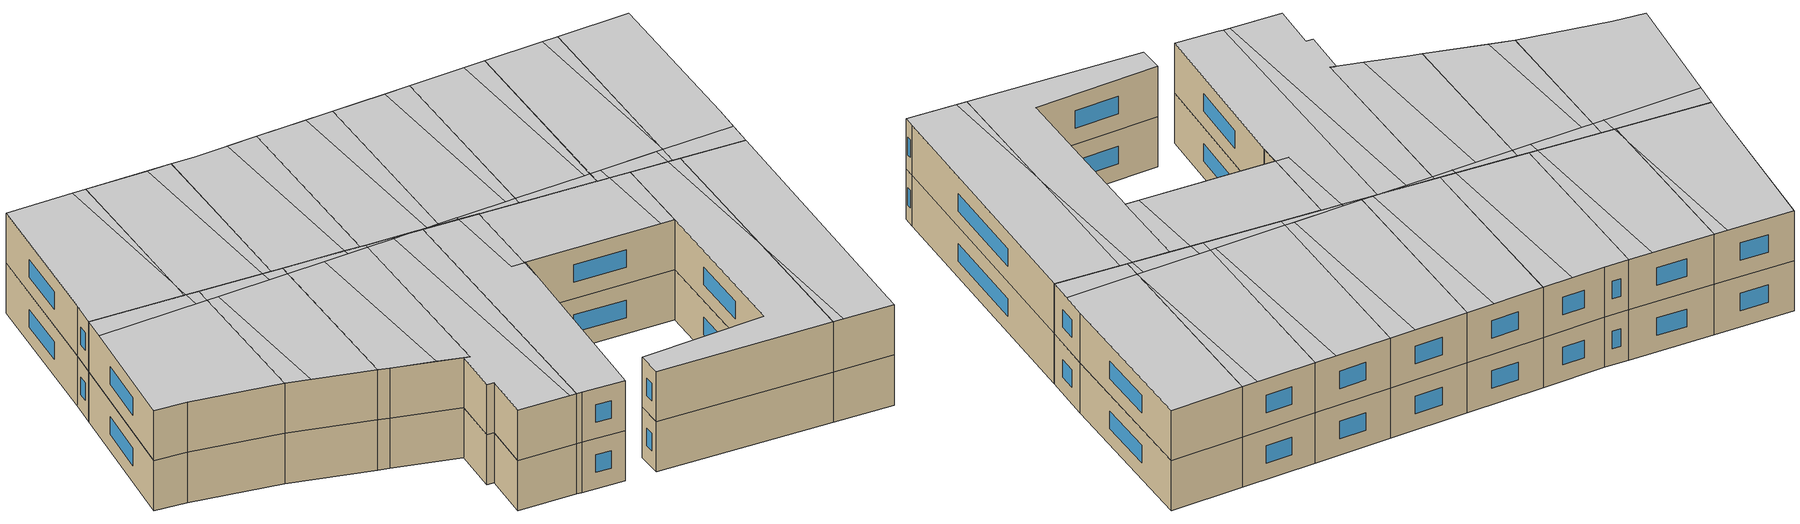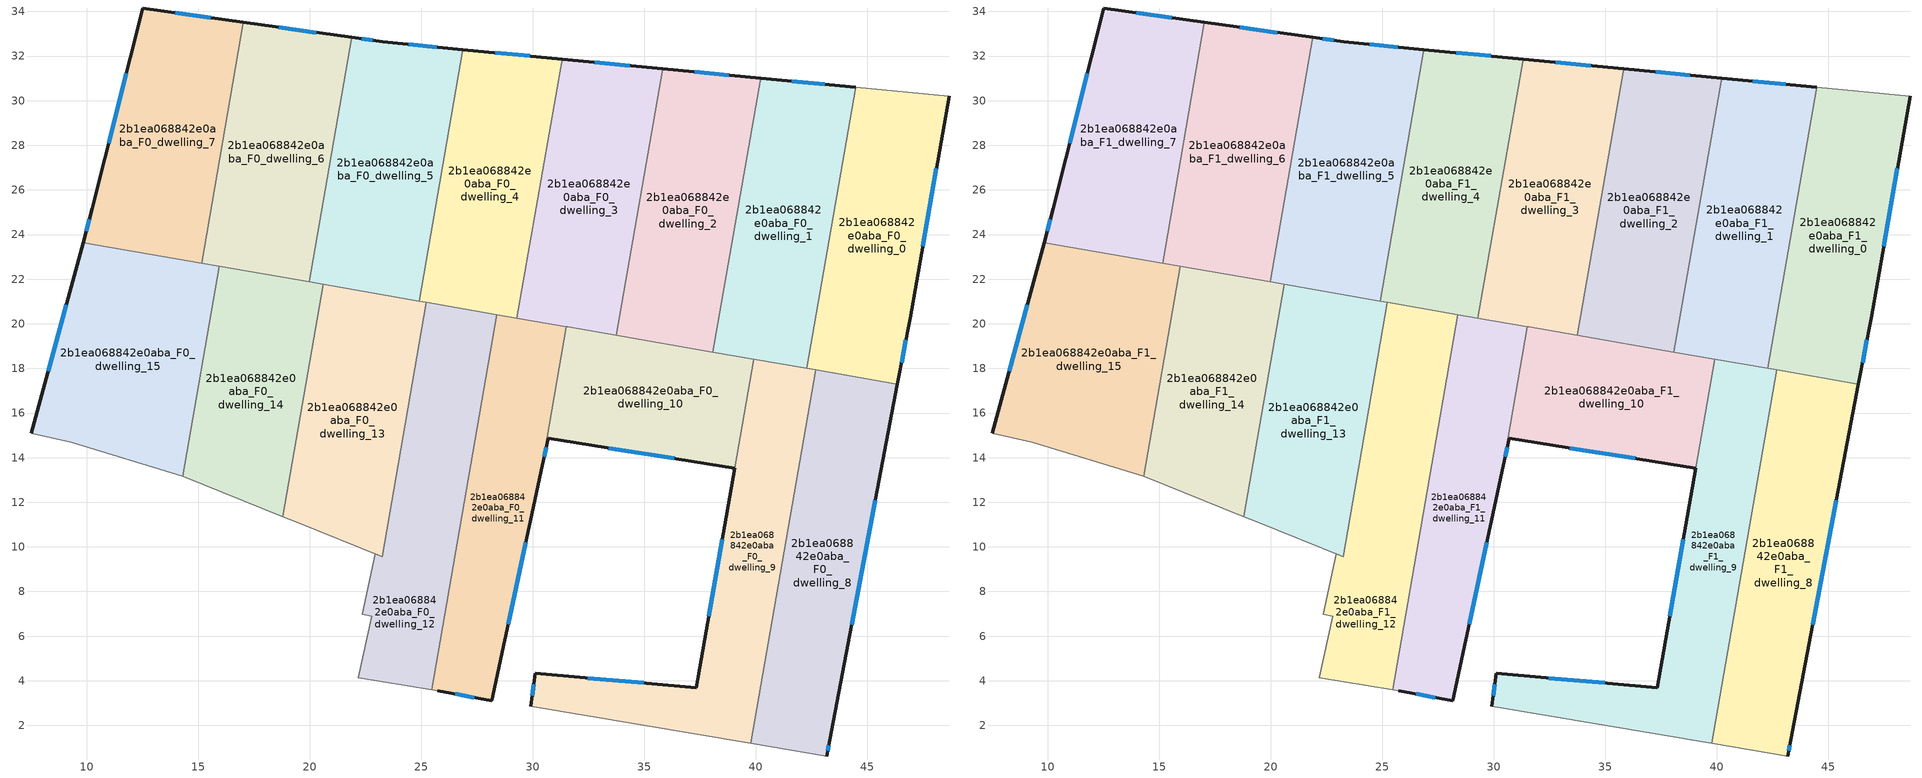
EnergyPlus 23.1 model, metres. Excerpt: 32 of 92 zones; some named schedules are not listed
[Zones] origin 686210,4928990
2b1ea068842e0aba_F0_dwelling_0
 floor ground (EU_floor_Construction): 48.66,30.2 46.91,20.24 46.35,17.29 42.29,18 44.48,30.6 z0
 wall outside (EU_wall_Construction): 46.35,17.29 46.91,20.24 48.66,30.2 z0:3
 wall to 2b1ea068842e0aba_F0_dwelling_1 (EU_wall_Construction): 44.48,30.6 42.29,18 z0:3
 wall adiabatic (EU_wall_Construction): 48.66,30.2 44.48,30.6 z0:3
 wall to 2b1ea068842e0aba_F0_dwelling_8 (EU_wall_Construction): 42.68,17.93 46.35,17.29 z0:3
 wall to 2b1ea068842e0aba_F0_dwelling_9 (EU_wall_Construction): 42.29,18 42.68,17.93 z0:3
 window (EU_Window_Construction): 47.48,23.48 48.09,26.96 / 46.53,18.25 46.73,19.28 z0.98:2.02
2b1ea068842e0aba_F0_dwelling_1
 floor ground (EU_floor_Construction): 44.48,30.6 42.29,18 38.07,18.73 40.21,31.01 z0
 wall outside (EU_wall_Construction): 44.48,30.6 40.21,31.01 z0:3
 wall to 2b1ea068842e0aba_F0_dwelling_2 (EU_wall_Construction): 40.21,31.01 38.07,18.73 z0:3
 wall to 2b1ea068842e0aba_F0_dwelling_9 (EU_wall_Construction): 39.91,18.41 42.29,18 z0:3
 wall to 2b1ea068842e0aba_F0_dwelling_10 (EU_wall_Construction): 38.07,18.73 39.91,18.41 z0:3
 window (EU_Window_Construction): 43.09,30.74 41.6,30.88 z0.98:2.02
2b1ea068842e0aba_F0_dwelling_10
 floor ground (EU_floor_Construction): 39.91,18.41 39.06,13.53 30.69,14.86 30.43,13.64 31.51,19.87 31.56,19.86 z0
 wall outside (EU_wall_Construction): 30.43,13.64 30.69,14.86 39.06,13.53 z0:3
 wall to 2b1ea068842e0aba_F0_dwelling_9 (EU_wall_Construction): 39.06,13.53 39.91,18.41 z0:3
 wall to 2b1ea068842e0aba_F0_dwelling_11 (EU_wall_Construction): 31.51,19.87 30.43,13.64 z0:3
 wall to 2b1ea068842e0aba_F0_dwelling_2 (EU_wall_Construction): 38.07,18.73 33.75,19.48 z0:3
 wall to 2b1ea068842e0aba_F0_dwelling_3 (EU_wall_Construction): 33.75,19.48 31.56,19.86 31.51,19.87 z0:3
 window (EU_Window_Construction): 33.41,14.43 36.34,13.97 / 30.51,14.04 30.6,14.46 z0.98:2.02
2b1ea068842e0aba_F0_dwelling_11
 floor ground (EU_floor_Construction): 31.51,19.87 30.43,13.64 28.16,3.09 25.75,3.55 25.47,3.6 28.4,20.41 z0
 wall outside (EU_wall_Construction): 25.75,3.55 28.16,3.09 30.43,13.64 z0:3
 wall adiabatic (EU_wall_Construction): 25.47,3.6 25.75,3.55 z0:3
 wall to 2b1ea068842e0aba_F0_dwelling_12 (EU_wall_Construction): 28.4,20.41 25.47,3.6 z0:3
 wall to 2b1ea068842e0aba_F0_dwelling_3 (EU_wall_Construction): 31.51,19.87 29.29,20.26 z0:3
 wall to 2b1ea068842e0aba_F0_dwelling_4 (EU_wall_Construction): 29.29,20.26 28.4,20.41 z0:3
 window (EU_Window_Construction): 28.9,6.52 29.69,10.21 / 26.53,3.41 27.38,3.24 z0.98:2.02
2b1ea068842e0aba_F0_dwelling_12
 floor ground (EU_floor_Construction): 28.4,20.41 25.47,3.6 22.18,4.13 22.78,6.89 22.35,6.99 22.94,9.68 23.24,9.56 25.23,20.96 z0
 wall adiabatic (EU_wall_Construction): 23.24,9.56 22.94,9.68 22.35,6.99 22.78,6.89 22.18,4.13 25.47,3.6 z0:3
 wall to 2b1ea068842e0aba_F0_dwelling_13 (EU_wall_Construction): 25.23,20.96 23.25,9.57 z0:3
 wall to 2b1ea068842e0aba_F0_dwelling_4 (EU_wall_Construction): 28.4,20.41 25.23,20.96 z0:3
2b1ea068842e0aba_F0_dwelling_13
 floor ground (EU_floor_Construction): 25.23,20.96 23.24,9.56 19.37,11.12 18.8,11.36 20.61,21.77 z0
 wall adiabatic (EU_wall_Construction): 18.8,11.36 19.37,11.12 23.24,9.56 z0:3
 wall to 2b1ea068842e0aba_F0_dwelling_14 (EU_wall_Construction): 20.61,21.77 18.8,11.36 z0:3
 wall to 2b1ea068842e0aba_F0_dwelling_5 (EU_wall_Construction): 24.91,21.02 20.61,21.77 z0:3
 wall to 2b1ea068842e0aba_F0_dwelling_4 (EU_wall_Construction): 25.23,20.96 24.91,21.02 z0:3
2b1ea068842e0aba_F0_dwelling_14
 floor ground (EU_floor_Construction): 20.61,21.77 18.8,11.36 14.31,13.16 15.95,22.58 z0
 wall adiabatic (EU_wall_Construction): 14.31,13.16 18.8,11.36 z0:3
 wall to 2b1ea068842e0aba_F0_dwelling_15 (EU_wall_Construction): 15.95,22.58 14.31,13.16 z0:3
 wall to 2b1ea068842e0aba_F0_dwelling_6 (EU_wall_Construction): 19.98,21.88 15.95,22.58 z0:3
 wall to 2b1ea068842e0aba_F0_dwelling_5 (EU_wall_Construction): 20.61,21.77 19.98,21.88 z0:3
2b1ea068842e0aba_F0_dwelling_15
 floor ground (EU_floor_Construction): 15.95,22.58 14.31,13.16 9.32,14.7 7.53,15.08 9.84,23.64 z0
 wall outside (EU_wall_Construction): 9.84,23.64 7.53,15.08 z0:3
 wall adiabatic (EU_wall_Construction): 7.53,15.08 9.32,14.7 14.31,13.16 z0:3
 wall to 2b1ea068842e0aba_F0_dwelling_7 (EU_wall_Construction): 15.15,22.72 9.84,23.64 z0:3
 wall to 2b1ea068842e0aba_F0_dwelling_6 (EU_wall_Construction): 15.95,22.58 15.15,22.72 z0:3
 window (EU_Window_Construction): 9.09,20.86 8.28,17.87 z0.98:2.02
2b1ea068842e0aba_F0_dwelling_2
 floor ground (EU_floor_Construction): 40.21,31.01 38.07,18.73 33.75,19.48 35.82,31.43 z0
 wall outside (EU_wall_Construction): 40.21,31.01 35.82,31.43 z0:3
 wall to 2b1ea068842e0aba_F0_dwelling_3 (EU_wall_Construction): 35.82,31.43 33.75,19.48 z0:3
 window (EU_Window_Construction): 38.78,31.15 37.25,31.3 z0.98:2.02
2b1ea068842e0aba_F0_dwelling_3
 floor ground (EU_floor_Construction): 35.82,31.43 33.75,19.48 29.29,20.26 31.31,31.87 z0
 wall outside (EU_wall_Construction): 35.82,31.43 31.31,31.87 z0:3
 wall to 2b1ea068842e0aba_F0_dwelling_4 (EU_wall_Construction): 31.31,31.87 29.29,20.26 z0:3
 window (EU_Window_Construction): 34.36,31.57 32.78,31.72 z0.98:2.02
2b1ea068842e0aba_F0_dwelling_4
 floor ground (EU_floor_Construction): 31.31,31.87 29.29,20.26 24.91,21.02 26.87,32.29 z0
 wall outside (EU_wall_Construction): 31.31,31.87 26.87,32.29 z0:3
 wall to 2b1ea068842e0aba_F0_dwelling_5 (EU_wall_Construction): 26.87,32.29 24.91,21.02 z0:3
 window (EU_Window_Construction): 29.87,32 28.32,32.15 z0.98:2.02
2b1ea068842e0aba_F0_dwelling_5
 floor ground (EU_floor_Construction): 26.87,32.29 24.91,21.02 19.97,21.88 21.88,32.83 23.28,32.63 z0
 wall outside (EU_wall_Construction): 26.87,32.29 23.28,32.63 21.88,32.83 z0:3
 wall to 2b1ea068842e0aba_F0_dwelling_6 (EU_wall_Construction): 21.88,32.83 19.97,21.88 z0:3
 window (EU_Window_Construction): 22.82,32.7 22.34,32.77 / 25.7,32.4 24.45,32.52 z0.98:2.02
2b1ea068842e0aba_F0_dwelling_6
 floor ground (EU_floor_Construction): 21.88,32.83 19.97,21.88 15.15,22.72 17.03,33.52 z0
 wall outside (EU_wall_Construction): 21.88,32.83 17.03,33.52 z0:3
 wall to 2b1ea068842e0aba_F0_dwelling_7 (EU_wall_Construction): 17.03,33.52 15.15,22.72 z0:3
 window (EU_Window_Construction): 20.3,33.05 18.61,33.29 z0.98:2.02
2b1ea068842e0aba_F0_dwelling_7
 floor ground (EU_floor_Construction): 17.03,33.52 15.15,22.72 9.84,23.64 10.26,25.17 12.51,34.15 z0
 wall outside (EU_wall_Construction): 17.03,33.52 12.51,34.15 10.26,25.17 9.84,23.64 z0:3
 window (EU_Window_Construction): 10.13,24.67 9.98,24.14 / 11.78,31.23 10.99,28.09 / 15.56,33.72 13.98,33.95 z0.98:2.02
2b1ea068842e0aba_F0_dwelling_8
 floor ground (EU_floor_Construction): 46.35,17.29 43.31,1.32 43.17,0.63 39.78,1.2 42.69,17.93 z0
 wall outside (EU_wall_Construction): 43.17,0.63 43.31,1.32 46.35,17.29 z0:3
 wall to 2b1ea068842e0aba_F0_dwelling_9 (EU_wall_Construction): 42.69,17.93 39.78,1.2 z0:3
 wall adiabatic (EU_wall_Construction): 39.78,1.2 43.17,0.63 z0:3
 window (EU_Window_Construction): 44.3,6.52 45.36,12.1 / 43.22,0.85 43.27,1.1 z0.98:2.02
2b1ea068842e0aba_F0_dwelling_9
 floor ground (EU_floor_Construction): 42.69,17.93 39.78,1.2 29.91,2.85 30.12,4.32 37.33,3.69 39.06,13.53 39.91,18.41 z0
 wall outside (EU_wall_Construction): 39.06,13.53 37.33,3.69 30.12,4.32 29.91,2.85 z0:3
 wall adiabatic (EU_wall_Construction): 29.91,2.85 39.78,1.2 z0:3
 window (EU_Window_Construction): 30.05,3.84 29.98,3.33 / 34.99,3.9 32.46,4.12 / 38.5,10.33 37.89,6.89 z0.98:2.02
2b1ea068842e0aba_F1_dwelling_0
 floor to 2b1ea068842e0aba_F0_dwelling_0 (EU_floor_Construction): 48.66,30.2 46.91,20.24 46.35,17.29 42.29,18 44.48,30.6 z3
 wall outside (EU_wall_Construction): 46.35,17.29 46.91,20.24 48.66,30.2 z3:6
 wall to 2b1ea068842e0aba_F1_dwelling_1 (EU_wall_Construction): 44.48,30.6 42.29,18 z3:6
 wall adiabatic (EU_wall_Construction): 48.66,30.2 44.48,30.6 z3:6
 wall to 2b1ea068842e0aba_F1_dwelling_8 (EU_wall_Construction): 42.68,17.93 46.35,17.29 z3:6
 wall to 2b1ea068842e0aba_F1_dwelling_9 (EU_wall_Construction): 42.29,18 42.68,17.93 z3:6
 window (EU_Window_Construction): 47.48,23.48 48.09,26.96 / 46.53,18.25 46.73,19.28 z3.98:5.02
 ceiling to 2b1ea068842e0aba_F2_dwelling_0 (EU_floor_Construction): 46.62,18.7 46.91,20.24 48.66,30.2 44.48,30.6 42.48,19.09 z6
 ceiling to 2b1ea068842e0aba_F2_dwelling_8 (EU_floor_Construction): 46.35,17.29 46.62,18.7 42.48,19.09 42.29,18 z6
2b1ea068842e0aba_F1_dwelling_1
 floor to 2b1ea068842e0aba_F0_dwelling_1 (EU_floor_Construction): 44.48,30.6 42.29,18 38.07,18.73 40.21,31.01 z3
 wall outside (EU_wall_Construction): 44.48,30.6 40.21,31.01 z3:6
 wall to 2b1ea068842e0aba_F1_dwelling_2 (EU_wall_Construction): 40.21,31.01 38.07,18.73 z3:6
 wall to 2b1ea068842e0aba_F1_dwelling_9 (EU_wall_Construction): 39.91,18.41 42.29,18 z3:6
 wall to 2b1ea068842e0aba_F1_dwelling_10 (EU_wall_Construction): 38.07,18.73 39.91,18.41 z3:6
 window (EU_Window_Construction): 43.09,30.74 41.6,30.88 z3.98:5.02
 ceiling to 2b1ea068842e0aba_F2_dwelling_1 (EU_floor_Construction): 42.48,19.09 43.59,30.69 40.21,31.01 38.21,19.5 z6
 ceiling to 2b1ea068842e0aba_F2_dwelling_0 (EU_floor_Construction): 42.48,19.09 44.48,30.6 43.59,30.69 z6
 ceiling to 2b1ea068842e0aba_F2_dwelling_9 (EU_floor_Construction): 42,18.05 42.1,19.13 42.07,19.13 42,19.14 38.84,19.44 38.76,18.61 z6
 ceiling to 2b1ea068842e0aba_F2_dwelling_8 (EU_floor_Construction): 42.29,18 42.48,19.09 42.1,19.13 42,18.05 z6
 ceiling to 2b1ea068842e0aba_F2_dwelling_10 (EU_floor_Construction): 38.76,18.61 38.84,19.44 38.21,19.5 38.07,18.73 z6
2b1ea068842e0aba_F1_dwelling_10
 floor to 2b1ea068842e0aba_F0_dwelling_10 (EU_floor_Construction): 39.91,18.41 39.06,13.53 30.69,14.86 30.43,13.64 31.51,19.87 31.56,19.86 z3
 wall outside (EU_wall_Construction): 30.43,13.64 30.69,14.86 39.06,13.53 z3:6
 wall to 2b1ea068842e0aba_F1_dwelling_9 (EU_wall_Construction): 39.06,13.53 39.91,18.41 z3:6
 wall to 2b1ea068842e0aba_F1_dwelling_11 (EU_wall_Construction): 31.51,19.87 30.43,13.64 z3:6
 wall to 2b1ea068842e0aba_F1_dwelling_2 (EU_wall_Construction): 38.07,18.73 33.75,19.48 z3:6
 wall to 2b1ea068842e0aba_F1_dwelling_3 (EU_wall_Construction): 33.75,19.48 31.56,19.86 31.51,19.87 z3:6
 window (EU_Window_Construction): 33.41,14.43 36.34,13.97 / 30.51,14.04 30.6,14.46 z3.98:5.02
 ceiling to 2b1ea068842e0aba_F2_dwelling_10 (EU_floor_Construction): 38.28,13.66 38.76,18.61 31.56,19.86 31.51,19.87 30.64,14.87 z6
 ceiling to 2b1ea068842e0aba_F2_dwelling_9 (EU_floor_Construction): 39.06,13.53 39.91,18.41 38.76,18.61 38.28,13.66 z6
 ceiling to 2b1ea068842e0aba_F2_dwelling_11 (EU_floor_Construction): 30.43,13.64 30.69,14.86 30.64,14.87 z6
2b1ea068842e0aba_F1_dwelling_11
 floor to 2b1ea068842e0aba_F0_dwelling_11 (EU_floor_Construction): 31.51,19.87 30.43,13.64 28.16,3.09 25.75,3.55 25.47,3.6 28.4,20.41 z3
 wall outside (EU_wall_Construction): 25.75,3.55 28.16,3.09 30.43,13.64 z3:6
 wall adiabatic (EU_wall_Construction): 25.47,3.6 25.75,3.55 z3:6
 wall to 2b1ea068842e0aba_F1_dwelling_12 (EU_wall_Construction): 28.4,20.41 25.47,3.6 z3:6
 wall to 2b1ea068842e0aba_F1_dwelling_3 (EU_wall_Construction): 31.51,19.87 29.29,20.26 z3:6
 wall to 2b1ea068842e0aba_F1_dwelling_4 (EU_wall_Construction): 29.29,20.26 28.4,20.41 z3:6
 window (EU_Window_Construction): 28.9,6.52 29.69,10.21 / 26.53,3.41 27.38,3.24 z3.98:5.02
 ceiling to 2b1ea068842e0aba_F2_dwelling_11 (EU_floor_Construction): 28.16,3.09 30.43,13.64 30.64,14.87 29.88,14.99 30.36,20.07 28.4,20.41 25.47,3.6 25.75,3.55 z6
 ceiling to 2b1ea068842e0aba_F2_dwelling_10 (EU_floor_Construction): 30.64,14.87 31.51,19.87 30.36,20.07 29.88,14.99 z6
2b1ea068842e0aba_F1_dwelling_12
 floor to 2b1ea068842e0aba_F0_dwelling_12 (EU_floor_Construction): 28.4,20.41 25.47,3.6 22.18,4.13 22.78,6.89 22.35,6.99 22.94,9.68 23.24,9.56 25.23,20.96 z3
 wall adiabatic (EU_wall_Construction): 23.24,9.56 22.94,9.68 22.35,6.99 22.78,6.89 22.18,4.13 25.47,3.6 z3:6
 wall to 2b1ea068842e0aba_F1_dwelling_13 (EU_wall_Construction): 25.23,20.96 23.25,9.57 z3:6
 wall to 2b1ea068842e0aba_F1_dwelling_4 (EU_wall_Construction): 28.4,20.41 25.23,20.96 z3:6
 ceiling to 2b1ea068842e0aba_F2_dwelling_12 (EU_floor_Construction): 25.1,3.66 26.72,20.6 25.19,20.75 23.24,9.56 22.94,9.68 22.35,6.99 22.78,6.89 22.18,4.13 z6
 ceiling to 2b1ea068842e0aba_F2_dwelling_11 (EU_floor_Construction): 25.47,3.6 28.4,20.41 28.07,20.47 26.72,20.6 25.1,3.66 z6
 ceiling adiabatic (EU_roof_Construction): 28.07,20.47 25.23,20.96 25.19,20.75 z6
2b1ea068842e0aba_F1_dwelling_13
 floor to 2b1ea068842e0aba_F0_dwelling_13 (EU_floor_Construction): 25.23,20.96 23.24,9.56 19.37,11.12 18.8,11.36 20.61,21.77 z3
 wall adiabatic (EU_wall_Construction): 18.8,11.36 19.37,11.12 23.24,9.56 z3:6
 wall to 2b1ea068842e0aba_F1_dwelling_14 (EU_wall_Construction): 20.61,21.77 18.8,11.36 z3:6
 wall to 2b1ea068842e0aba_F1_dwelling_5 (EU_wall_Construction): 24.91,21.02 20.61,21.77 z3:6
 wall to 2b1ea068842e0aba_F1_dwelling_4 (EU_wall_Construction): 25.23,20.96 24.91,21.02 z3:6
 ceiling to 2b1ea068842e0aba_F2_dwelling_13 (EU_floor_Construction): 21.62,10.22 22.65,20.99 20.51,21.19 18.8,11.36 19.37,11.12 z6
 ceiling to 2b1ea068842e0aba_F2_dwelling_12 (EU_floor_Construction): 23.24,9.56 25.19,20.75 22.65,20.99 21.62,10.22 z6
 ceiling to 2b1ea068842e0aba_F2_dwelling_5 (EU_floor_Construction): 24.01,20.86 24.04,21.17 20.61,21.77 20.51,21.19 z6
 ceiling to 2b1ea068842e0aba_F2_dwelling_4 (EU_floor_Construction): 25.19,20.75 25.23,20.96 24.04,21.17 24.01,20.86 z6
2b1ea068842e0aba_F1_dwelling_14
 floor to 2b1ea068842e0aba_F0_dwelling_14 (EU_floor_Construction): 20.61,21.77 18.8,11.36 14.31,13.16 15.95,22.58 z3
 wall adiabatic (EU_wall_Construction): 14.31,13.16 18.8,11.36 z3:6
 wall to 2b1ea068842e0aba_F1_dwelling_15 (EU_wall_Construction): 15.95,22.58 14.31,13.16 z3:6
 wall to 2b1ea068842e0aba_F1_dwelling_6 (EU_wall_Construction): 19.98,21.88 15.95,22.58 z3:6
 wall to 2b1ea068842e0aba_F1_dwelling_5 (EU_wall_Construction): 20.61,21.77 19.98,21.88 z3:6
 ceiling to 2b1ea068842e0aba_F2_dwelling_14 (EU_floor_Construction): 15.58,12.64 16.44,21.58 15.79,21.64 14.31,13.16 z6
 ceiling to 2b1ea068842e0aba_F2_dwelling_13 (EU_floor_Construction): 18.8,11.36 20.51,21.19 16.44,21.58 15.58,12.64 z6
 ceiling to 2b1ea068842e0aba_F2_dwelling_6 (EU_floor_Construction): 19.41,21.3 19.48,21.96 15.95,22.58 15.79,21.65 z6
 ceiling to 2b1ea068842e0aba_F2_dwelling_5 (EU_floor_Construction): 20.51,21.19 20.61,21.77 19.48,21.96 19.41,21.3 z6
2b1ea068842e0aba_F1_dwelling_15
 floor to 2b1ea068842e0aba_F0_dwelling_15 (EU_floor_Construction): 15.95,22.58 14.31,13.16 9.32,14.7 7.53,15.08 9.84,23.64 z3
 wall outside (EU_wall_Construction): 9.84,23.64 7.53,15.08 z3:6
 wall adiabatic (EU_wall_Construction): 7.53,15.08 9.32,14.7 14.31,13.16 z3:6
 wall to 2b1ea068842e0aba_F1_dwelling_7 (EU_wall_Construction): 15.15,22.72 9.84,23.64 z3:6
 wall to 2b1ea068842e0aba_F1_dwelling_6 (EU_wall_Construction): 15.95,22.58 15.15,22.72 z3:6
 window (EU_Window_Construction): 9.09,20.86 8.28,17.87 z3.98:5.02
 ceiling to 2b1ea068842e0aba_F2_dwelling_14 (EU_floor_Construction): 14.31,13.16 15.79,21.64 9.47,22.25 7.53,15.08 9.32,14.7 z6
 ceiling to 2b1ea068842e0aba_F2_dwelling_7 (EU_floor_Construction): 15.13,21.71 15.22,22.7 9.85,23.64 9.47,22.25 z6
 ceiling to 2b1ea068842e0aba_F2_dwelling_6 (EU_floor_Construction): 15.79,21.65 15.95,22.58 15.22,22.7 15.13,21.71 z6
2b1ea068842e0aba_F1_dwelling_2
 floor to 2b1ea068842e0aba_F0_dwelling_2 (EU_floor_Construction): 40.21,31.01 38.07,18.73 33.75,19.48 35.82,31.43 z3
 wall outside (EU_wall_Construction): 40.21,31.01 35.82,31.43 z3:6
 wall to 2b1ea068842e0aba_F1_dwelling_3 (EU_wall_Construction): 35.82,31.43 33.75,19.48 z3:6
 window (EU_Window_Construction): 38.78,31.15 37.25,31.3 z3.98:5.02
 ceiling to 2b1ea068842e0aba_F2_dwelling_2 (EU_floor_Construction): 37.86,19.53 38.97,31.13 35.82,31.43 33.82,19.92 z6
 ceiling to 2b1ea068842e0aba_F2_dwelling_1 (EU_floor_Construction): 38.21,19.5 40.21,31.01 38.97,31.13 37.86,19.53 z6
 ceiling adiabatic (EU_roof_Construction): 38.07,18.73 38.21,19.5 33.82,19.92 33.75,19.48 z6
2b1ea068842e0aba_F1_dwelling_3
 floor to 2b1ea068842e0aba_F0_dwelling_3 (EU_floor_Construction): 35.82,31.43 33.75,19.48 29.29,20.26 31.31,31.87 z3
 wall outside (EU_wall_Construction): 35.82,31.43 31.31,31.87 z3:6
 wall to 2b1ea068842e0aba_F1_dwelling_4 (EU_wall_Construction): 31.31,31.87 29.29,20.26 z3:6
 window (EU_Window_Construction): 34.36,31.57 32.78,31.72 z3.98:5.02
 ceiling to 2b1ea068842e0aba_F2_dwelling_3 (EU_floor_Construction): 33.24,19.97 34.35,31.57 31.31,31.86 29.31,20.35 z6
 ceiling to 2b1ea068842e0aba_F2_dwelling_2 (EU_floor_Construction): 33.82,19.92 35.82,31.43 34.35,31.57 33.24,19.97 z6
 ceiling to 2b1ea068842e0aba_F2_dwelling_11 (EU_floor_Construction): 30.36,20.07 30.38,20.25 29.31,20.35 29.29,20.26 z6
 ceiling to 2b1ea068842e0aba_F2_dwelling_10 (EU_floor_Construction): 33.75,19.48 33.82,19.92 30.38,20.25 30.36,20.07 31.51,19.87 31.54,19.87 z6
2b1ea068842e0aba_F1_dwelling_4
 floor to 2b1ea068842e0aba_F0_dwelling_4 (EU_floor_Construction): 31.31,31.87 29.29,20.26 24.91,21.02 26.87,32.29 z3
 wall outside (EU_wall_Construction): 31.31,31.87 26.87,32.29 z3:6
 wall to 2b1ea068842e0aba_F1_dwelling_5 (EU_wall_Construction): 26.87,32.29 24.91,21.02 z3:6
 window (EU_Window_Construction): 29.87,32 28.32,32.15 z3.98:5.02
 ceiling to 2b1ea068842e0aba_F2_dwelling_4 (EU_floor_Construction): 28.63,20.42 29.74,32.01 26.87,32.29 24.91,21.02 28.07,20.47 z6
 ceiling to 2b1ea068842e0aba_F2_dwelling_3 (EU_floor_Construction): 29.31,20.35 31.31,31.86 29.74,32.01 28.63,20.42 z6
 ceiling to 2b1ea068842e0aba_F2_dwelling_11 (EU_floor_Construction): 29.29,20.26 29.31,20.35 28.07,20.47 z6
2b1ea068842e0aba_F1_dwelling_5
 floor to 2b1ea068842e0aba_F0_dwelling_5 (EU_floor_Construction): 26.87,32.29 24.91,21.02 19.97,21.88 21.88,32.83 23.28,32.63 z3
 wall outside (EU_wall_Construction): 26.87,32.29 23.28,32.63 21.88,32.83 z3:6
 wall to 2b1ea068842e0aba_F1_dwelling_6 (EU_wall_Construction): 21.88,32.83 19.97,21.88 z3:6
 window (EU_Window_Construction): 22.82,32.7 22.34,32.77 / 25.7,32.4 24.45,32.52 z3.98:5.02
 ceiling to 2b1ea068842e0aba_F2_dwelling_5 (EU_floor_Construction): 24.04,21.17 25.12,32.46 23.28,32.63 21.88,32.83 19.97,21.88 z6
 ceiling to 2b1ea068842e0aba_F2_dwelling_4 (EU_floor_Construction): 24.91,21.02 26.87,32.29 25.12,32.46 24.04,21.17 z6
2b1ea068842e0aba_F1_dwelling_6
 floor to 2b1ea068842e0aba_F0_dwelling_6 (EU_floor_Construction): 21.88,32.83 19.97,21.88 15.15,22.72 17.03,33.52 z3
 wall outside (EU_wall_Construction): 21.88,32.83 17.03,33.52 z3:6
 wall to 2b1ea068842e0aba_F1_dwelling_7 (EU_wall_Construction): 17.03,33.52 15.15,22.72 z3:6
 window (EU_Window_Construction): 20.3,33.05 18.61,33.29 z3.98:5.02
 ceiling to 2b1ea068842e0aba_F2_dwelling_6 (EU_floor_Construction): 19.48,21.96 20.54,33.02 17.03,33.52 15.31,23.63 15.22,22.7 z6
 ceiling to 2b1ea068842e0aba_F2_dwelling_5 (EU_floor_Construction): 19.97,21.88 21.88,32.83 20.54,33.02 19.48,21.96 z6
 ceiling to 2b1ea068842e0aba_F2_dwelling_7 (EU_floor_Construction): 15.22,22.7 15.31,23.63 15.15,22.72 z6
2b1ea068842e0aba_F1_dwelling_7
 floor to 2b1ea068842e0aba_F0_dwelling_7 (EU_floor_Construction): 17.03,33.52 15.15,22.72 9.84,23.64 10.26,25.17 12.51,34.15 z3
 wall outside (EU_wall_Construction): 17.03,33.52 12.51,34.15 10.26,25.17 9.84,23.64 z3:6
 window (EU_Window_Construction): 10.13,24.67 9.98,24.14 / 11.78,31.23 10.99,28.09 / 15.56,33.72 13.98,33.95 z3.98:5.02
 ceiling to 2b1ea068842e0aba_F2_dwelling_7 (EU_floor_Construction): 15.15,22.72 15.31,23.63 16.27,33.62 12.51,34.15 10.26,25.17 9.85,23.64 z6
 ceiling to 2b1ea068842e0aba_F2_dwelling_6 (EU_floor_Construction): 15.31,23.63 17.03,33.52 16.27,33.62 z6
2b1ea068842e0aba_F1_dwelling_8
 floor to 2b1ea068842e0aba_F0_dwelling_8 (EU_floor_Construction): 46.35,17.29 43.31,1.32 43.17,0.63 39.78,1.2 42.69,17.93 z3
 wall outside (EU_wall_Construction): 43.17,0.63 43.31,1.32 46.35,17.29 z3:6
 wall to 2b1ea068842e0aba_F1_dwelling_9 (EU_wall_Construction): 42.69,17.93 39.78,1.2 z3:6
 wall adiabatic (EU_wall_Construction): 39.78,1.2 43.17,0.63 z3:6
 window (EU_Window_Construction): 44.3,6.52 45.36,12.1 / 43.22,0.85 43.27,1.1 z3.98:5.02
 ceiling to 2b1ea068842e0aba_F2_dwelling_8 (EU_floor_Construction): 43.31,1.32 46.35,17.29 42.69,17.93 41.13,9.01 40.38,1.09 43.17,0.63 z6
 ceiling to 2b1ea068842e0aba_F2_dwelling_9 (EU_floor_Construction): 40.38,1.09 41.13,9.01 39.78,1.2 z6
2b1ea068842e0aba_F1_dwelling_9
 floor to 2b1ea068842e0aba_F0_dwelling_9 (EU_floor_Construction): 42.69,17.93 39.78,1.2 29.91,2.85 30.12,4.32 37.33,3.69 39.06,13.53 39.91,18.41 z3
 wall outside (EU_wall_Construction): 39.06,13.53 37.33,3.69 30.12,4.32 29.91,2.85 z3:6
 wall adiabatic (EU_wall_Construction): 29.91,2.85 39.78,1.2 z3:6
 window (EU_Window_Construction): 30.05,3.84 29.98,3.33 / 34.99,3.9 32.46,4.12 / 38.5,10.33 37.89,6.89 z3.98:5.02
 ceiling to 2b1ea068842e0aba_F2_dwelling_9 (EU_floor_Construction): 39.78,1.2 41.13,9.01 42,18.05 39.91,18.41 39.06,13.53 37.33,3.69 30.12,4.32 29.91,2.85 z6
 ceiling to 2b1ea068842e0aba_F2_dwelling_8 (EU_floor_Construction): 41.13,9.01 42.68,17.93 42,18.05 z6
[Building]
EU S2 Campaign: North Axis=0; Terrain=City; Solar Distribution=FullExterior
[Site:Location]
Bologna: Latitude=44.5; Longitude=11.25; Time Zone=1; Elevation=37
[SizingPeriod:WeatherFileDays]
AnnualSizingPeriod: Begin Month=1; Begin Day of Month=1; End Month=12; End Day of Month=31; Day of Week for Start Day=Monday; Use Weather File Daylight Saving Period=No; Use Weather File Rain and Snow Indicators=No
[MATERIAL]
EU_InternalMass_Material: Roughness=MediumRough; Thickness=0.1; Conductivity=1; Density=1800; Specific Heat=900; Thermal Absorptance=0.9; Solar Absorptance=0.7; Visible Absorptance=0.7
[MATERIAL:NOMASS] Roughness=MediumRough; Thermal Absorptance=0.9; Solar Absorptance=0.7; Visible Absorptance=0.7
Name | Thermal Resistance
EU_wall_NoMass | 0.905828
EU_roof_NoMass | 0.37593
EU_floor_NoMass | 0.67114
[WINDOWMATERIAL:SIMPLEGLAZINGSYSTEM]
EU_Window_SimpleGlazing: UFactor=4.52486; Solar Heat Gain Coefficient=0.85; Visible Transmittance=0.85
[CONSTRUCTION]
EU_wall_Construction: EU_wall_NoMass
EU_roof_Construction: EU_roof_NoMass
EU_floor_Construction: EU_floor_NoMass
EU_Window_Construction: EU_Window_SimpleGlazing
EU_InternalMass_Construction: EU_InternalMass_Material
[ZONE] Type=1; Multiplier=1; Ceiling Height=autocalculate; Floor Area=autocalculate; Part of Total Floor Area=Yes
Name | Volume
2b1ea068842e0aba_F0_dwelling_0; 2b1ea068842e0aba_F1_dwelling_0 | 162.062
2b1ea068842e0aba_F0_dwelling_1; 2b1ea068842e0aba_F1_dwelling_1 | 162.089
2b1ea068842e0aba_F0_dwelling_10; 2b1ea068842e0aba_F1_dwelling_10 | 128.273
2b1ea068842e0aba_F0_dwelling_11; 2b1ea068842e0aba_F1_dwelling_11 | 155.16
2b1ea068842e0aba_F0_dwelling_12; 2b1ea068842e0aba_F1_dwelling_12 | 168.417
2b1ea068842e0aba_F0_dwelling_13; 2b1ea068842e0aba_F1_dwelling_13 | 155.753
2b1ea068842e0aba_F0_dwelling_14; 2b1ea068842e0aba_F1_dwelling_14 | 142.788
2b1ea068842e0aba_F0_dwelling_15; 2b1ea068842e0aba_F1_dwelling_15 | 181.367
2b1ea068842e0aba_F0_dwelling_2; 2b1ea068842e0aba_F1_dwelling_2; 2b1ea068842e0aba_F0_dwelling_7; 2b1ea068842e0aba_F1_dwelling_7 | 162.07
2b1ea068842e0aba_F0_dwelling_3; 2b1ea068842e0aba_F1_dwelling_3 | 162.065
2b1ea068842e0aba_F0_dwelling_4; 2b1ea068842e0aba_F1_dwelling_4 | 154.973
2b1ea068842e0aba_F0_dwelling_5; 2b1ea068842e0aba_F1_dwelling_5 | 169.192
2b1ea068842e0aba_F0_dwelling_6; 2b1ea068842e0aba_F1_dwelling_6 | 162.084
2b1ea068842e0aba_F0_dwelling_8; 2b1ea068842e0aba_F1_dwelling_8 | 182.472
2b1ea068842e0aba_F0_dwelling_9; 2b1ea068842e0aba_F1_dwelling_9 | 182.411
[INTERNALMASS] Construction=EU_InternalMass_Construction
Name | Zone or ZoneList | Surface Area
2b1ea068842e0aba_F0_dwelling_0_EU_InternalMass | 2b1ea068842e0aba_F0_dwelling_0 | 54.0209
2b1ea068842e0aba_F0_dwelling_1_EU_InternalMass | 2b1ea068842e0aba_F0_dwelling_1 | 54.0296
2b1ea068842e0aba_F0_dwelling_2_EU_InternalMass | 2b1ea068842e0aba_F0_dwelling_2 | 54.023
2b1ea068842e0aba_F0_dwelling_3_EU_InternalMass | 2b1ea068842e0aba_F0_dwelling_3 | 54.0216
2b1ea068842e0aba_F0_dwelling_4_EU_InternalMass | 2b1ea068842e0aba_F0_dwelling_4 | 51.6576
2b1ea068842e0aba_F0_dwelling_5_EU_InternalMass | 2b1ea068842e0aba_F0_dwelling_5 | 56.3974
2b1ea068842e0aba_F0_dwelling_6_EU_InternalMass | 2b1ea068842e0aba_F0_dwelling_6 | 54.0277
2b1ea068842e0aba_F0_dwelling_7_EU_InternalMass | 2b1ea068842e0aba_F0_dwelling_7 | 54.0234
2b1ea068842e0aba_F0_dwelling_8_EU_InternalMass | 2b1ea068842e0aba_F0_dwelling_8 | 60.8226
2b1ea068842e0aba_F0_dwelling_9_EU_InternalMass | 2b1ea068842e0aba_F0_dwelling_9 | 60.8022
2b1ea068842e0aba_F0_dwelling_10_EU_InternalMass | 2b1ea068842e0aba_F0_dwelling_10 | 42.7572
2b1ea068842e0aba_F0_dwelling_11_EU_InternalMass | 2b1ea068842e0aba_F0_dwelling_11 | 51.7214
2b1ea068842e0aba_F0_dwelling_12_EU_InternalMass | 2b1ea068842e0aba_F0_dwelling_12 | 56.1391
2b1ea068842e0aba_F0_dwelling_13_EU_InternalMass | 2b1ea068842e0aba_F0_dwelling_13 | 51.917
2b1ea068842e0aba_F0_dwelling_14_EU_InternalMass | 2b1ea068842e0aba_F0_dwelling_14 | 47.5962
2b1ea068842e0aba_F0_dwelling_15_EU_InternalMass | 2b1ea068842e0aba_F0_dwelling_15 | 60.4553
2b1ea068842e0aba_F1_dwelling_0_EU_InternalMass | 2b1ea068842e0aba_F1_dwelling_0 | 54.0209
2b1ea068842e0aba_F1_dwelling_1_EU_InternalMass | 2b1ea068842e0aba_F1_dwelling_1 | 54.0296
2b1ea068842e0aba_F1_dwelling_2_EU_InternalMass | 2b1ea068842e0aba_F1_dwelling_2 | 54.023
2b1ea068842e0aba_F1_dwelling_3_EU_InternalMass | 2b1ea068842e0aba_F1_dwelling_3 | 54.0216
2b1ea068842e0aba_F1_dwelling_4_EU_InternalMass | 2b1ea068842e0aba_F1_dwelling_4 | 51.6576
2b1ea068842e0aba_F1_dwelling_5_EU_InternalMass | 2b1ea068842e0aba_F1_dwelling_5 | 56.3974
2b1ea068842e0aba_F1_dwelling_6_EU_InternalMass | 2b1ea068842e0aba_F1_dwelling_6 | 54.0277
2b1ea068842e0aba_F1_dwelling_7_EU_InternalMass | 2b1ea068842e0aba_F1_dwelling_7 | 54.0234
2b1ea068842e0aba_F1_dwelling_8_EU_InternalMass | 2b1ea068842e0aba_F1_dwelling_8 | 60.8226
2b1ea068842e0aba_F1_dwelling_9_EU_InternalMass | 2b1ea068842e0aba_F1_dwelling_9 | 60.8022
2b1ea068842e0aba_F1_dwelling_10_EU_InternalMass | 2b1ea068842e0aba_F1_dwelling_10 | 42.7572
2b1ea068842e0aba_F1_dwelling_11_EU_InternalMass | 2b1ea068842e0aba_F1_dwelling_11 | 51.7214
2b1ea068842e0aba_F1_dwelling_12_EU_InternalMass | 2b1ea068842e0aba_F1_dwelling_12 | 56.1391
2b1ea068842e0aba_F1_dwelling_13_EU_InternalMass | 2b1ea068842e0aba_F1_dwelling_13 | 51.917
2b1ea068842e0aba_F1_dwelling_14_EU_InternalMass | 2b1ea068842e0aba_F1_dwelling_14 | 47.5962
2b1ea068842e0aba_F1_dwelling_15_EU_InternalMass | 2b1ea068842e0aba_F1_dwelling_15 | 60.4553
[OTHEREQUIPMENT] Fuel Type=Electricity; Design Level Calculation Method=Watts/Area; Power per Zone Floor Area=1; Fraction Latent=0; Fraction Radiant=0; Fraction Lost=0; Carbon Dioxide Generation Rate=0; EndUse Subcategory=EU_Step8_InternalGains
Name | Zone or ZoneList or Space or SpaceList | Schedule
EU_Step8_InternalGain_2b1ea068842e0aba_F0_dwelling_0_f000 | 2b1ea068842e0aba_F0_dwelling_0 | EU_Step8_GainSchedule_2b1ea068842e0aba_F0_dwelling_0_f000
EU_Step8_InternalGain_2b1ea068842e0aba_F0_dwelling_1_f000 | 2b1ea068842e0aba_F0_dwelling_1 | EU_Step8_GainSchedule_2b1ea068842e0aba_F0_dwelling_1_f000
EU_Step8_InternalGain_2b1ea068842e0aba_F0_dwelling_2_f000 | 2b1ea068842e0aba_F0_dwelling_2 | EU_Step8_GainSchedule_2b1ea068842e0aba_F0_dwelling_2_f000
EU_Step8_InternalGain_2b1ea068842e0aba_F0_dwelling_3_f000 | 2b1ea068842e0aba_F0_dwelling_3 | EU_Step8_GainSchedule_2b1ea068842e0aba_F0_dwelling_3_f000
EU_Step8_InternalGain_2b1ea068842e0aba_F0_dwelling_4_f000 | 2b1ea068842e0aba_F0_dwelling_4 | EU_Step8_GainSchedule_2b1ea068842e0aba_F0_dwelling_4_f000
EU_Step8_InternalGain_2b1ea068842e0aba_F0_dwelling_5_f000 | 2b1ea068842e0aba_F0_dwelling_5 | EU_Step8_GainSchedule_2b1ea068842e0aba_F0_dwelling_5_f000
EU_Step8_InternalGain_2b1ea068842e0aba_F0_dwelling_6_f000 | 2b1ea068842e0aba_F0_dwelling_6 | EU_Step8_GainSchedule_2b1ea068842e0aba_F0_dwelling_6_f000
EU_Step8_InternalGain_2b1ea068842e0aba_F0_dwelling_7_f000 | 2b1ea068842e0aba_F0_dwelling_7 | EU_Step8_GainSchedule_2b1ea068842e0aba_F0_dwelling_7_f000
EU_Step8_InternalGain_2b1ea068842e0aba_F0_dwelling_8_f000 | 2b1ea068842e0aba_F0_dwelling_8 | EU_Step8_GainSchedule_2b1ea068842e0aba_F0_dwelling_8_f000
EU_Step8_InternalGain_2b1ea068842e0aba_F0_dwelling_9_f000 | 2b1ea068842e0aba_F0_dwelling_9 | EU_Step8_GainSchedule_2b1ea068842e0aba_F0_dwelling_9_f000
EU_Step8_InternalGain_2b1ea068842e0aba_F0_dwelling_10_f000 | 2b1ea068842e0aba_F0_dwelling_10 | EU_Step8_GainSchedule_2b1ea068842e0aba_F0_dwelling_10_f000
EU_Step8_InternalGain_2b1ea068842e0aba_F0_dwelling_11_f000 | 2b1ea068842e0aba_F0_dwelling_11 | EU_Step8_GainSchedule_2b1ea068842e0aba_F0_dwelling_11_f000
EU_Step8_InternalGain_2b1ea068842e0aba_F0_dwelling_12_f000 | 2b1ea068842e0aba_F0_dwelling_12 | EU_Step8_GainSchedule_2b1ea068842e0aba_F0_dwelling_12_f000
EU_Step8_InternalGain_2b1ea068842e0aba_F0_dwelling_13_f000 | 2b1ea068842e0aba_F0_dwelling_13 | EU_Step8_GainSchedule_2b1ea068842e0aba_F0_dwelling_13_f000
EU_Step8_InternalGain_2b1ea068842e0aba_F0_dwelling_14_f000 | 2b1ea068842e0aba_F0_dwelling_14 | EU_Step8_GainSchedule_2b1ea068842e0aba_F0_dwelling_14_f000
EU_Step8_InternalGain_2b1ea068842e0aba_F0_dwelling_15_f000 | 2b1ea068842e0aba_F0_dwelling_15 | EU_Step8_GainSchedule_2b1ea068842e0aba_F0_dwelling_15_f000
EU_Step8_InternalGain_2b1ea068842e0aba_F1_dwelling_0_f000 | 2b1ea068842e0aba_F1_dwelling_0 | EU_Step8_GainSchedule_2b1ea068842e0aba_F1_dwelling_0_f000
EU_Step8_InternalGain_2b1ea068842e0aba_F1_dwelling_1_f000 | 2b1ea068842e0aba_F1_dwelling_1 | EU_Step8_GainSchedule_2b1ea068842e0aba_F1_dwelling_1_f000
EU_Step8_InternalGain_2b1ea068842e0aba_F1_dwelling_2_f000 | 2b1ea068842e0aba_F1_dwelling_2 | EU_Step8_GainSchedule_2b1ea068842e0aba_F1_dwelling_2_f000
EU_Step8_InternalGain_2b1ea068842e0aba_F1_dwelling_3_f000 | 2b1ea068842e0aba_F1_dwelling_3 | EU_Step8_GainSchedule_2b1ea068842e0aba_F1_dwelling_3_f000
EU_Step8_InternalGain_2b1ea068842e0aba_F1_dwelling_4_f000 | 2b1ea068842e0aba_F1_dwelling_4 | EU_Step8_GainSchedule_2b1ea068842e0aba_F1_dwelling_4_f000
EU_Step8_InternalGain_2b1ea068842e0aba_F1_dwelling_5_f000 | 2b1ea068842e0aba_F1_dwelling_5 | EU_Step8_GainSchedule_2b1ea068842e0aba_F1_dwelling_5_f000
EU_Step8_InternalGain_2b1ea068842e0aba_F1_dwelling_6_f000 | 2b1ea068842e0aba_F1_dwelling_6 | EU_Step8_GainSchedule_2b1ea068842e0aba_F1_dwelling_6_f000
EU_Step8_InternalGain_2b1ea068842e0aba_F1_dwelling_7_f000 | 2b1ea068842e0aba_F1_dwelling_7 | EU_Step8_GainSchedule_2b1ea068842e0aba_F1_dwelling_7_f000
EU_Step8_InternalGain_2b1ea068842e0aba_F1_dwelling_8_f000 | 2b1ea068842e0aba_F1_dwelling_8 | EU_Step8_GainSchedule_2b1ea068842e0aba_F1_dwelling_8_f000
EU_Step8_InternalGain_2b1ea068842e0aba_F1_dwelling_9_f000 | 2b1ea068842e0aba_F1_dwelling_9 | EU_Step8_GainSchedule_2b1ea068842e0aba_F1_dwelling_9_f000
EU_Step8_InternalGain_2b1ea068842e0aba_F1_dwelling_10_f000 | 2b1ea068842e0aba_F1_dwelling_10 | EU_Step8_GainSchedule_2b1ea068842e0aba_F1_dwelling_10_f000
EU_Step8_InternalGain_2b1ea068842e0aba_F1_dwelling_11_f000 | 2b1ea068842e0aba_F1_dwelling_11 | EU_Step8_GainSchedule_2b1ea068842e0aba_F1_dwelling_11_f000
EU_Step8_InternalGain_2b1ea068842e0aba_F1_dwelling_12_f000 | 2b1ea068842e0aba_F1_dwelling_12 | EU_Step8_GainSchedule_2b1ea068842e0aba_F1_dwelling_12_f000
EU_Step8_InternalGain_2b1ea068842e0aba_F1_dwelling_13_f000 | 2b1ea068842e0aba_F1_dwelling_13 | EU_Step8_GainSchedule_2b1ea068842e0aba_F1_dwelling_13_f000
EU_Step8_InternalGain_2b1ea068842e0aba_F1_dwelling_14_f000 | 2b1ea068842e0aba_F1_dwelling_14 | EU_Step8_GainSchedule_2b1ea068842e0aba_F1_dwelling_14_f000
EU_Step8_InternalGain_2b1ea068842e0aba_F1_dwelling_15_f000 | 2b1ea068842e0aba_F1_dwelling_15 | EU_Step8_GainSchedule_2b1ea068842e0aba_F1_dwelling_15_f000
[ZONEVENTILATION:DESIGNFLOWRATE] Schedule=EU_AlwaysOn; Design Flow Rate Calculation Method=AirChanges/Hour; Air Changes per Hour=0.73129; Ventilation Type=Natural; Fan Pressure Rise=0; Fan Total Efficiency=1; Constant Term Coefficient=1; Temperature Term Coefficient=0; Velocity Term Coefficient=0; Velocity Squared Term Coefficient=0; Minimum Indoor Temperature=-100; Maximum Indoor Temperature=100; Delta Temperature=-100; Minimum Outdoor Temperature=-100; Maximum Outdoor Temperature=100; Maximum Wind Speed=40
Name | Zone or ZoneList or Space or SpaceList
EU_ConstantAir_2b1ea068842e0aba_F0_dwelling_0 | 2b1ea068842e0aba_F0_dwelling_0
EU_ConstantAir_2b1ea068842e0aba_F0_dwelling_1 | 2b1ea068842e0aba_F0_dwelling_1
EU_ConstantAir_2b1ea068842e0aba_F0_dwelling_2 | 2b1ea068842e0aba_F0_dwelling_2
EU_ConstantAir_2b1ea068842e0aba_F0_dwelling_3 | 2b1ea068842e0aba_F0_dwelling_3
EU_ConstantAir_2b1ea068842e0aba_F0_dwelling_4 | 2b1ea068842e0aba_F0_dwelling_4
EU_ConstantAir_2b1ea068842e0aba_F0_dwelling_5 | 2b1ea068842e0aba_F0_dwelling_5
EU_ConstantAir_2b1ea068842e0aba_F0_dwelling_6 | 2b1ea068842e0aba_F0_dwelling_6
EU_ConstantAir_2b1ea068842e0aba_F0_dwelling_7 | 2b1ea068842e0aba_F0_dwelling_7
EU_ConstantAir_2b1ea068842e0aba_F0_dwelling_8 | 2b1ea068842e0aba_F0_dwelling_8
EU_ConstantAir_2b1ea068842e0aba_F0_dwelling_9 | 2b1ea068842e0aba_F0_dwelling_9
EU_ConstantAir_2b1ea068842e0aba_F0_dwelling_10 | 2b1ea068842e0aba_F0_dwelling_10
EU_ConstantAir_2b1ea068842e0aba_F0_dwelling_11 | 2b1ea068842e0aba_F0_dwelling_11
EU_ConstantAir_2b1ea068842e0aba_F0_dwelling_12 | 2b1ea068842e0aba_F0_dwelling_12
EU_ConstantAir_2b1ea068842e0aba_F0_dwelling_13 | 2b1ea068842e0aba_F0_dwelling_13
EU_ConstantAir_2b1ea068842e0aba_F0_dwelling_14 | 2b1ea068842e0aba_F0_dwelling_14
EU_ConstantAir_2b1ea068842e0aba_F0_dwelling_15 | 2b1ea068842e0aba_F0_dwelling_15
EU_ConstantAir_2b1ea068842e0aba_F1_dwelling_0 | 2b1ea068842e0aba_F1_dwelling_0
EU_ConstantAir_2b1ea068842e0aba_F1_dwelling_1 | 2b1ea068842e0aba_F1_dwelling_1
EU_ConstantAir_2b1ea068842e0aba_F1_dwelling_2 | 2b1ea068842e0aba_F1_dwelling_2
EU_ConstantAir_2b1ea068842e0aba_F1_dwelling_3 | 2b1ea068842e0aba_F1_dwelling_3
EU_ConstantAir_2b1ea068842e0aba_F1_dwelling_4 | 2b1ea068842e0aba_F1_dwelling_4
EU_ConstantAir_2b1ea068842e0aba_F1_dwelling_5 | 2b1ea068842e0aba_F1_dwelling_5
EU_ConstantAir_2b1ea068842e0aba_F1_dwelling_6 | 2b1ea068842e0aba_F1_dwelling_6
EU_ConstantAir_2b1ea068842e0aba_F1_dwelling_7 | 2b1ea068842e0aba_F1_dwelling_7
EU_ConstantAir_2b1ea068842e0aba_F1_dwelling_8 | 2b1ea068842e0aba_F1_dwelling_8
EU_ConstantAir_2b1ea068842e0aba_F1_dwelling_9 | 2b1ea068842e0aba_F1_dwelling_9
EU_ConstantAir_2b1ea068842e0aba_F1_dwelling_10 | 2b1ea068842e0aba_F1_dwelling_10
EU_ConstantAir_2b1ea068842e0aba_F1_dwelling_11 | 2b1ea068842e0aba_F1_dwelling_11
EU_ConstantAir_2b1ea068842e0aba_F1_dwelling_12 | 2b1ea068842e0aba_F1_dwelling_12
EU_ConstantAir_2b1ea068842e0aba_F1_dwelling_13 | 2b1ea068842e0aba_F1_dwelling_13
EU_ConstantAir_2b1ea068842e0aba_F1_dwelling_14 | 2b1ea068842e0aba_F1_dwelling_14
EU_ConstantAir_2b1ea068842e0aba_F1_dwelling_15 | 2b1ea068842e0aba_F1_dwelling_15
[HVACTEMPLATE:ZONE:IDEALLOADSAIRSYSTEM] System Availability Schedule=EU_AlwaysOn; Maximum Heating Supply Air Temperature=50; Minimum Cooling Supply Air Temperature=13; Maximum Heating Supply Air Humidity Ratio=0.0156; Minimum Cooling Supply Air Humidity Ratio=0.0077; Heating Limit=NoLimit; Cooling Limit=NoLimit; Heating Availability Schedule=EU_AlwaysOn; Cooling Availability Schedule=EU_CoolingOff; Dehumidification Control Type=ConstantSensibleHeatRatio; Cooling Sensible Heat Ratio=0.7; Dehumidification Setpoint=60; Humidification Control Type=None; Humidification Setpoint=30; Outdoor Air Method=None; Outdoor Air Flow Rate per Person=0.00944; Outdoor Air Flow Rate per Zone Floor Area=0; Outdoor Air Flow Rate per Zone=0; Demand Controlled Ventilation Type=None; Outdoor Air Economizer Type=NoEconomizer; Heat Recovery Type=None; Sensible Heat Recovery Effectiveness=0.7; Latent Heat Recovery Effectiveness=0.65
Name | Template Thermostat
2b1ea068842e0aba_F0_dwelling_0 | EU_HeatOnly_2b1ea068842e0aba_F0_dwelling_0
2b1ea068842e0aba_F0_dwelling_1 | EU_HeatOnly_2b1ea068842e0aba_F0_dwelling_1
2b1ea068842e0aba_F0_dwelling_2 | EU_HeatOnly_2b1ea068842e0aba_F0_dwelling_2
2b1ea068842e0aba_F0_dwelling_3 | EU_HeatOnly_2b1ea068842e0aba_F0_dwelling_3
2b1ea068842e0aba_F0_dwelling_4 | EU_HeatOnly_2b1ea068842e0aba_F0_dwelling_4
2b1ea068842e0aba_F0_dwelling_5 | EU_HeatOnly_2b1ea068842e0aba_F0_dwelling_5
2b1ea068842e0aba_F0_dwelling_6 | EU_HeatOnly_2b1ea068842e0aba_F0_dwelling_6
2b1ea068842e0aba_F0_dwelling_7 | EU_HeatOnly_2b1ea068842e0aba_F0_dwelling_7
2b1ea068842e0aba_F0_dwelling_8 | EU_HeatOnly_2b1ea068842e0aba_F0_dwelling_8
2b1ea068842e0aba_F0_dwelling_9 | EU_HeatOnly_2b1ea068842e0aba_F0_dwelling_9
2b1ea068842e0aba_F0_dwelling_10 | EU_HeatOnly_2b1ea068842e0aba_F0_dwelling_10
2b1ea068842e0aba_F0_dwelling_11 | EU_HeatOnly_2b1ea068842e0aba_F0_dwelling_11
2b1ea068842e0aba_F0_dwelling_12 | EU_HeatOnly_2b1ea068842e0aba_F0_dwelling_12
2b1ea068842e0aba_F0_dwelling_13 | EU_HeatOnly_2b1ea068842e0aba_F0_dwelling_13
2b1ea068842e0aba_F0_dwelling_14 | EU_HeatOnly_2b1ea068842e0aba_F0_dwelling_14
2b1ea068842e0aba_F0_dwelling_15 | EU_HeatOnly_2b1ea068842e0aba_F0_dwelling_15
2b1ea068842e0aba_F1_dwelling_0 | EU_HeatOnly_2b1ea068842e0aba_F1_dwelling_0
2b1ea068842e0aba_F1_dwelling_1 | EU_HeatOnly_2b1ea068842e0aba_F1_dwelling_1
2b1ea068842e0aba_F1_dwelling_2 | EU_HeatOnly_2b1ea068842e0aba_F1_dwelling_2
2b1ea068842e0aba_F1_dwelling_3 | EU_HeatOnly_2b1ea068842e0aba_F1_dwelling_3
2b1ea068842e0aba_F1_dwelling_4 | EU_HeatOnly_2b1ea068842e0aba_F1_dwelling_4
2b1ea068842e0aba_F1_dwelling_5 | EU_HeatOnly_2b1ea068842e0aba_F1_dwelling_5
2b1ea068842e0aba_F1_dwelling_6 | EU_HeatOnly_2b1ea068842e0aba_F1_dwelling_6
2b1ea068842e0aba_F1_dwelling_7 | EU_HeatOnly_2b1ea068842e0aba_F1_dwelling_7
2b1ea068842e0aba_F1_dwelling_8 | EU_HeatOnly_2b1ea068842e0aba_F1_dwelling_8
2b1ea068842e0aba_F1_dwelling_9 | EU_HeatOnly_2b1ea068842e0aba_F1_dwelling_9
2b1ea068842e0aba_F1_dwelling_10 | EU_HeatOnly_2b1ea068842e0aba_F1_dwelling_10
2b1ea068842e0aba_F1_dwelling_11 | EU_HeatOnly_2b1ea068842e0aba_F1_dwelling_11
2b1ea068842e0aba_F1_dwelling_12 | EU_HeatOnly_2b1ea068842e0aba_F1_dwelling_12
2b1ea068842e0aba_F1_dwelling_13 | EU_HeatOnly_2b1ea068842e0aba_F1_dwelling_13
2b1ea068842e0aba_F1_dwelling_14 | EU_HeatOnly_2b1ea068842e0aba_F1_dwelling_14
2b1ea068842e0aba_F1_dwelling_15 | EU_HeatOnly_2b1ea068842e0aba_F1_dwelling_15
[SIZING:ZONE] Zone Cooling Design Supply Air Temperature Input Method=SupplyAirTemperature; Zone Cooling Design Supply Air Temperature=13; Zone Heating Design Supply Air Temperature Input Method=SupplyAirTemperature; Zone Heating Design Supply Air Temperature=50; Zone Cooling Design Supply Air Humidity Ratio=0.008; Zone Heating Design Supply Air Humidity Ratio=0.008; Cooling Design Air Flow Method=DesignDay; Cooling Design Air Flow Rate=0; Cooling Minimum Air Flow per Zone Floor Area=0.000762; Cooling Minimum Air Flow=0; Cooling Minimum Air Flow Fraction=0.2; Heating Design Air Flow Method=DesignDay; Heating Design Air Flow Rate=0; Heating Maximum Air Flow per Zone Floor Area=0.002032; Heating Maximum Air Flow=0.141576; Heating Maximum Air Flow Fraction=0.3; Account for Dedicated Outdoor Air System=No; Dedicated Outdoor Air System Control Strategy=NeutralSupplyAir; Dedicated Outdoor Air Low Setpoint Temperature for Design=autosize; Dedicated Outdoor Air High Setpoint Temperature for Design=autosize; Zone Load Sizing Method=Sensible Load Only No Latent Load; Zone Latent Cooling Design Supply Air Humidity Ratio Input Method=HumidityRatioDifference; Zone Cooling Design Supply Air Humidity Ratio Difference=0.005; Zone Latent Heating Design Supply Air Humidity Ratio Input Method=HumidityRatioDifference; Zone Humidification Design Supply Air Humidity Ratio Difference=0.005
2b1ea068842e0aba_F0_dwelling_0; 2b1ea068842e0aba_F0_dwelling_1; 2b1ea068842e0aba_F0_dwelling_2; 2b1ea068842e0aba_F0_dwelling_3; 2b1ea068842e0aba_F0_dwelling_4; 2b1ea068842e0aba_F0_dwelling_5; 2b1ea068842e0aba_F0_dwelling_6; 2b1ea068842e0aba_F0_dwelling_7; 2b1ea068842e0aba_F0_dwelling_8; 2b1ea068842e0aba_F0_dwelling_9; 2b1ea068842e0aba_F0_dwelling_10; 2b1ea068842e0aba_F0_dwelling_11; 2b1ea068842e0aba_F0_dwelling_12; 2b1ea068842e0aba_F0_dwelling_13; 2b1ea068842e0aba_F0_dwelling_14; 2b1ea068842e0aba_F0_dwelling_15; 2b1ea068842e0aba_F1_dwelling_0; 2b1ea068842e0aba_F1_dwelling_1; 2b1ea068842e0aba_F1_dwelling_2; 2b1ea068842e0aba_F1_dwelling_3; 2b1ea068842e0aba_F1_dwelling_4; 2b1ea068842e0aba_F1_dwelling_5; 2b1ea068842e0aba_F1_dwelling_6; 2b1ea068842e0aba_F1_dwelling_7; 2b1ea068842e0aba_F1_dwelling_8; 2b1ea068842e0aba_F1_dwelling_9; 2b1ea068842e0aba_F1_dwelling_10; 2b1ea068842e0aba_F1_dwelling_11; 2b1ea068842e0aba_F1_dwelling_12; 2b1ea068842e0aba_F1_dwelling_13; 2b1ea068842e0aba_F1_dwelling_14; 2b1ea068842e0aba_F1_dwelling_15
[SCHEDULE:FILE] Column Number=1; Rows to Skip at Top=0; Number of Hours of Data=8760; Column Separator=Comma; Interpolate to Timestep=No; Minutes per Item=60; Adjust Schedule for Daylight Savings=Yes
Name | File
EU_Step8_GainSchedule_2b1ea068842e0aba_F0_dwelling_0_f000 | ../../schedules/2b1ea068842e0aba/2b1ea068842e0aba_F0_dwelling_0_f000_gain.csv
EU_Step8_GainSchedule_2b1ea068842e0aba_F0_dwelling_1_f000 | ../../schedules/2b1ea068842e0aba/2b1ea068842e0aba_F0_dwelling_1_f000_gain.csv
EU_Step8_GainSchedule_2b1ea068842e0aba_F0_dwelling_2_f000 | ../../schedules/2b1ea068842e0aba/2b1ea068842e0aba_F0_dwelling_2_f000_gain.csv
EU_Step8_GainSchedule_2b1ea068842e0aba_F0_dwelling_3_f000 | ../../schedules/2b1ea068842e0aba/2b1ea068842e0aba_F0_dwelling_3_f000_gain.csv
EU_Step8_GainSchedule_2b1ea068842e0aba_F0_dwelling_4_f000 | ../../schedules/2b1ea068842e0aba/2b1ea068842e0aba_F0_dwelling_4_f000_gain.csv
EU_Step8_GainSchedule_2b1ea068842e0aba_F0_dwelling_5_f000 | ../../schedules/2b1ea068842e0aba/2b1ea068842e0aba_F0_dwelling_5_f000_gain.csv
EU_Step8_GainSchedule_2b1ea068842e0aba_F0_dwelling_6_f000 | ../../schedules/2b1ea068842e0aba/2b1ea068842e0aba_F0_dwelling_6_f000_gain.csv
EU_Step8_GainSchedule_2b1ea068842e0aba_F0_dwelling_7_f000 | ../../schedules/2b1ea068842e0aba/2b1ea068842e0aba_F0_dwelling_7_f000_gain.csv
EU_Step8_GainSchedule_2b1ea068842e0aba_F0_dwelling_8_f000 | ../../schedules/2b1ea068842e0aba/2b1ea068842e0aba_F0_dwelling_8_f000_gain.csv
EU_Step8_GainSchedule_2b1ea068842e0aba_F0_dwelling_9_f000 | ../../schedules/2b1ea068842e0aba/2b1ea068842e0aba_F0_dwelling_9_f000_gain.csv
